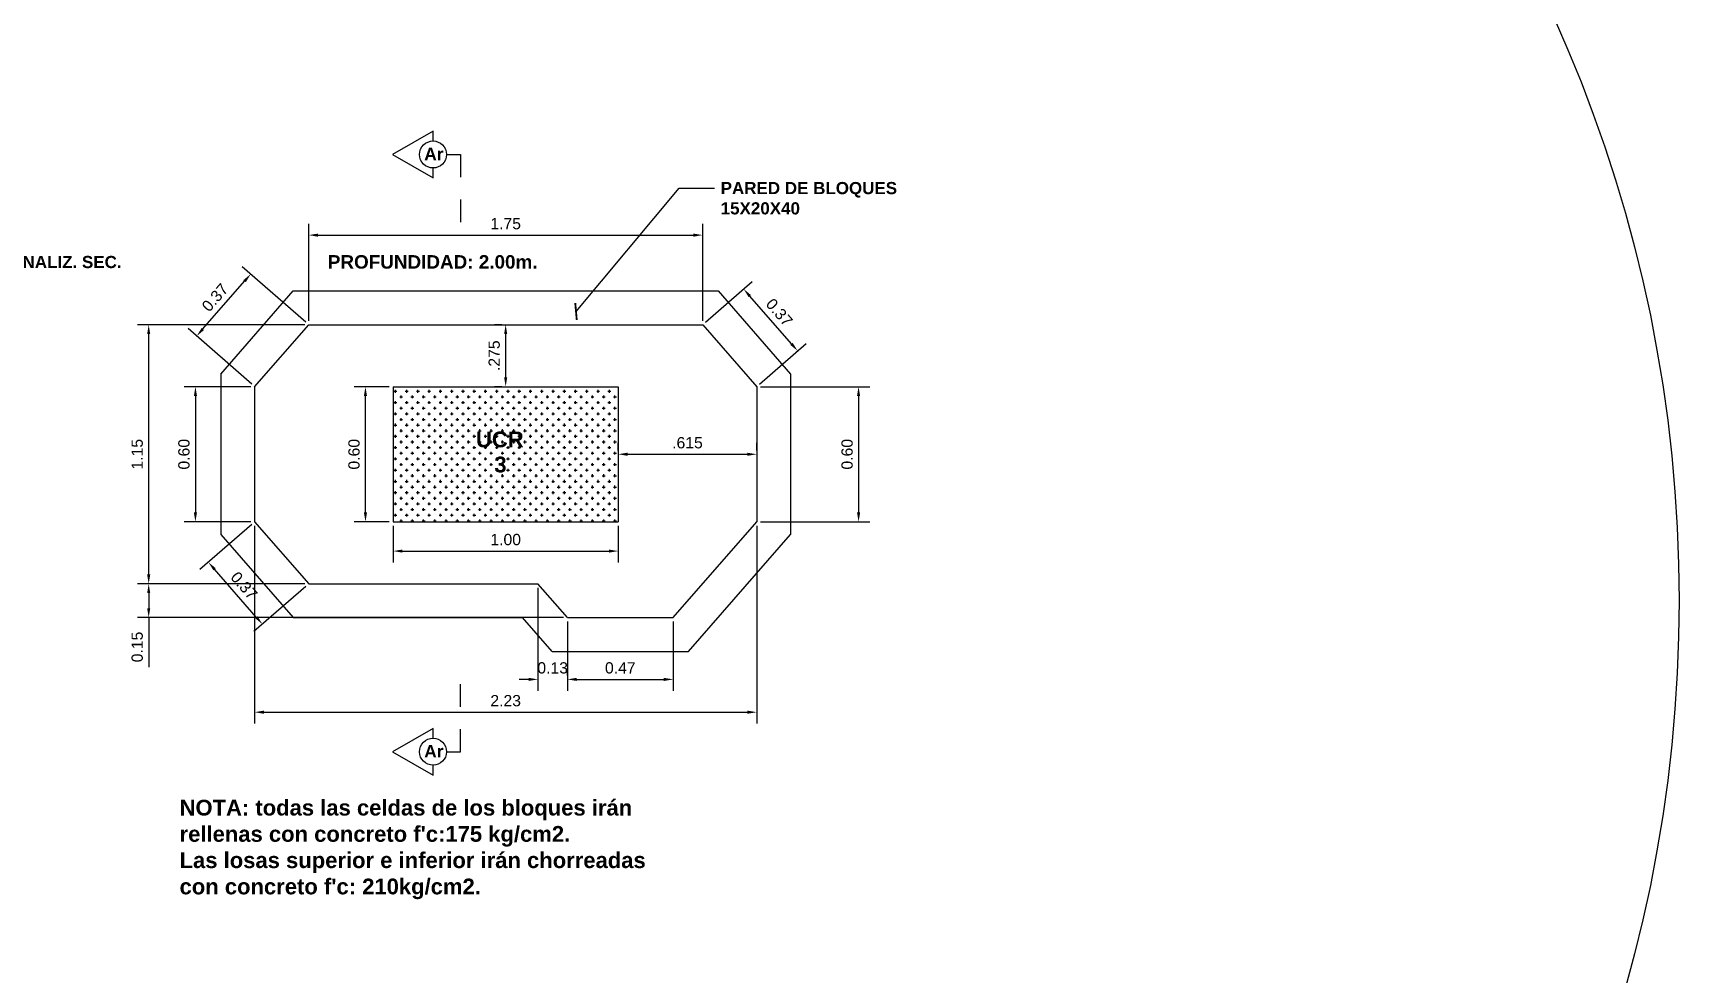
# Model space of a CAD drawing. Extents: x -1592 to 8, y 0 to 418.
# Drawn here: x -1261.88 to -1254.57, y 287.79 to 291.97 of the extents above; entities that cross this region are included whole.
import ezdxf

# ---------------------------------------------------------------- set-up
doc = ezdxf.new("R2010")
doc.units = 0
doc.header["$LTSCALE"] = 0.5
doc.header["$MEASUREMENT"] = 0
doc.linetypes.add('HIDDEN2', pattern=[0.1875, 0.125, -0.0625])
doc.layers.get('0').update_dxf_attribs({"linetype": 'CONTINUOUS'})
doc.layers.get('DEFPOINTS').update_dxf_attribs({"linetype": 'CONTINUOUS'})
for name, color, linetype in [('COTAS', 1, 'CONTINUOUS'), ('fib-optica', 2, 'CONTINUOUS'), ('paredes', 1, 'CONTINUOUS'), ('texturas', 6, 'CONTINUOUS')]:
    doc.layers.add(name, color=color, linetype=linetype)
doc.styles.add('ALR4', font='sanssb__.ttf')
doc.styles.add('SANSSERIF', font='sas_____.pfb')
doc.dimstyles.new('1-25', dxfattribs={"dimscale": 0.278, "dimtxt": 0.18, "dimasz": 0.15, "dimexe": 0.18, "dimexo": 0.0625, "dimgap": 0.09, "dimtad": 1, "dimzin": 0, "dimdsep": 46, "dimtxsty": 'SANSSERIF', "dimcen": 0.09, "dimclrd": 6, "dimclre": 6, "dimclrt": 1, "dimaunit": 1, "dimadec": 1, "dimazin": 0, "dimtfac": 1, "dimtofl": 0, "dimtmove": 0, "dimatfit": 3, "dimfxl": 1, "dimtolj": 1, "dimtzin": 0, "dimarcsym": 0})
doc.dimstyles.new('1-50', dxfattribs={"dimscale": 0.6, "dimtxt": 0.18, "dimasz": 0.18, "dimexe": 0.18, "dimexo": 0.0625, "dimgap": 0.09, "dimtad": 1, "dimzin": 4, "dimdsep": 46, "dimtxsty": 'Standard', "dimblk1": 'ARCHTICK', "dimblk2": 'ARCHTICK', "dimsah": 1, "dimcen": 0.09, "dimdle": 0.18, "dimclrd": 6, "dimclre": 6, "dimclrt": 1, "dimadec": 0, "dimazin": 0, "dimtfac": 1, "dimtofl": 0, "dimtmove": 0, "dimatfit": 3, "dimldrblk": 'ARCHTICK', "dimfxl": 1, "dimtolj": 1, "dimtzin": 4, "dimarcsym": 0})

# ---------------------------------------------------------------- blocks, each defined once
blk = doc.blocks.new('*D39')
at = {"layer": 'COTAS', "color": 6, "lineweight": -2, "transparency": 16777216}
for p, q in [((-1260.2966, 290.3954), (-1260.4521, 290.3954)), ((-1260.402, 289.8371), (-1260.402, 290.3537)), ((-1260.2966, 289.7954), (-1260.4521, 289.7954))]:
    blk.add_line(p, q, dxfattribs=at)
at = {"layer": 'COTAS', "color": 6, "transparency": 16777216}
for points in [[(-1260.409, 290.3537), (-1260.3951, 290.3537), (-1260.402, 290.3954)], [(-1260.409, 289.8371), (-1260.3951, 289.8371), (-1260.402, 289.7954)]]:
    blk.add_solid(points, dxfattribs=at)
at = {"layer": 'DEFPOINTS', "color": 0, "transparency": 16777216}
for p in [(-1260.402, 290.3954), (-1260.2793, 290.3954), (-1260.2793, 289.7954)]:
    blk.add_point(p, dxfattribs=at)
at = {"layer": 'COTAS', "color": 1, "transparency": 16777216, "insert": (-1260.4528, 290.0954), "char_height": 0.05004, "attachment_point": 5, "rotation": 90, "style": 'SANSSERIF'}
blk.add_mtext('\\A1;0.60', dxfattribs=at)
blk = doc.blocks.new('*D41')
at = {"layer": 'COTAS', "color": 6, "lineweight": -2, "transparency": 16777216}
for p, q in [((-1259.2793, 290.1127), (-1259.2793, 290.1454)), ((-1258.6643, 290.1127), (-1258.6643, 290.1454)), ((-1259.2376, 290.0954), (-1258.706, 290.0954))]:
    blk.add_line(p, q, dxfattribs=at)
at = {"layer": 'COTAS', "color": 6, "transparency": 16777216}
for points in [[(-1259.2376, 290.1023), (-1259.2376, 290.0884), (-1259.2793, 290.0954)], [(-1258.706, 290.1023), (-1258.706, 290.0884), (-1258.6643, 290.0954)]]:
    blk.add_solid(points, dxfattribs=at)
at = {"layer": 'DEFPOINTS', "color": 0, "transparency": 16777216}
for p in [(-1259.2793, 290.0954), (-1258.6643, 290.0954), (-1258.6643, 290.0954)]:
    blk.add_point(p, dxfattribs=at)
at = {"layer": 'COTAS', "color": 1, "transparency": 16777216, "insert": (-1258.9718, 290.1462), "char_height": 0.05004, "attachment_point": 5, "style": 'SANSSERIF'}
blk.add_mtext('\\A1;.615', dxfattribs=at)
blk = doc.blocks.new('*D40')
at = {"layer": 'COTAS', "color": 6, "lineweight": -2, "transparency": 16777216}
for p, q in [((-1260.2793, 289.778), (-1260.2793, 289.6155)), ((-1259.2793, 289.778), (-1259.2793, 289.6155)), ((-1260.2376, 289.6656), (-1259.321, 289.6656))]:
    blk.add_line(p, q, dxfattribs=at)
at = {"layer": 'COTAS', "color": 6, "transparency": 16777216}
for points in [[(-1260.2376, 289.6725), (-1260.2376, 289.6586), (-1260.2793, 289.6656)], [(-1259.321, 289.6725), (-1259.321, 289.6586), (-1259.2793, 289.6656)]]:
    blk.add_solid(points, dxfattribs=at)
at = {"layer": 'DEFPOINTS', "color": 0, "transparency": 16777216}
for p in [(-1260.2793, 289.7954), (-1259.2793, 289.7954), (-1259.2793, 289.6656)]:
    blk.add_point(p, dxfattribs=at)
at = {"layer": 'COTAS', "color": 1, "transparency": 16777216, "insert": (-1259.7793, 289.7164), "char_height": 0.05004, "attachment_point": 5, "style": 'SANSSERIF'}
blk.add_mtext('\\A1;1.00', dxfattribs=at)
blk = doc.blocks.new('*D42')
at = {"layer": 'COTAS', "color": 6, "lineweight": -2, "transparency": 16777216}
for p, q in [((-1260.9116, 290.3954), (-1261.2073, 290.3954)), ((-1261.1573, 290.3537), (-1261.1573, 289.8371)), ((-1260.9116, 289.7954), (-1261.2073, 289.7954))]:
    blk.add_line(p, q, dxfattribs=at)
at = {"layer": 'COTAS', "color": 6, "transparency": 16777216}
for points in [[(-1261.1642, 290.3537), (-1261.1503, 290.3537), (-1261.1573, 290.3954)], [(-1261.1642, 289.8371), (-1261.1503, 289.8371), (-1261.1573, 289.7954)]]:
    blk.add_solid(points, dxfattribs=at)
at = {"layer": 'DEFPOINTS', "color": 0, "transparency": 16777216}
for p in [(-1260.8943, 290.3954), (-1261.1573, 289.7954), (-1260.8943, 289.7954)]:
    blk.add_point(p, dxfattribs=at)
at = {"layer": 'COTAS', "color": 1, "transparency": 16777216, "insert": (-1261.2081, 290.0954), "char_height": 0.05004, "attachment_point": 5, "rotation": 90, "style": 'SANSSERIF'}
blk.add_mtext('\\A1;0.60', dxfattribs=at)
blk = doc.blocks.new('*D43')
at = {"layer": 'COTAS', "color": 6, "lineweight": -2, "transparency": 16777216}
for p, q in [((-1258.6469, 290.3954), (-1258.1618, 290.3954)), ((-1258.2119, 290.3537), (-1258.2119, 289.8371)), ((-1258.6469, 289.7954), (-1258.1618, 289.7954))]:
    blk.add_line(p, q, dxfattribs=at)
at = {"layer": 'COTAS', "color": 6, "transparency": 16777216}
for points in [[(-1258.2188, 290.3537), (-1258.2049, 290.3537), (-1258.2119, 290.3954)], [(-1258.2188, 289.8371), (-1258.2049, 289.8371), (-1258.2119, 289.7954)]]:
    blk.add_solid(points, dxfattribs=at)
at = {"layer": 'DEFPOINTS', "color": 0, "transparency": 16777216}
for p in [(-1258.6643, 290.3954), (-1258.6643, 289.7954), (-1258.2119, 289.7954)]:
    blk.add_point(p, dxfattribs=at)
at = {"layer": 'COTAS', "color": 1, "transparency": 16777216, "insert": (-1258.2627, 290.0954), "char_height": 0.05004, "attachment_point": 5, "rotation": 90, "style": 'SANSSERIF'}
blk.add_mtext('\\A1;0.60', dxfattribs=at)
blk = doc.blocks.new('*D44')
at = {"layer": 'COTAS', "color": 6, "lineweight": -2, "transparency": 16777216}
for p, q in [((-1260.8943, 289.778), (-1260.8943, 288.9002)), ((-1258.6643, 289.778), (-1258.6643, 288.9002)), ((-1260.8526, 288.9503), (-1258.706, 288.9503))]:
    blk.add_line(p, q, dxfattribs=at)
at = {"layer": 'COTAS', "color": 6, "transparency": 16777216}
for points in [[(-1260.8526, 288.9572), (-1260.8526, 288.9433), (-1260.8943, 288.9503)], [(-1258.706, 288.9572), (-1258.706, 288.9433), (-1258.6643, 288.9503)]]:
    blk.add_solid(points, dxfattribs=at)
at = {"layer": 'DEFPOINTS', "color": 0, "transparency": 16777216}
for p in [(-1260.8943, 289.7954), (-1258.6643, 289.7954), (-1258.6643, 288.9503)]:
    blk.add_point(p, dxfattribs=at)
at = {"layer": 'COTAS', "color": 1, "transparency": 16777216, "insert": (-1259.7793, 289.0011), "char_height": 0.05004, "attachment_point": 5, "style": 'SANSSERIF'}
blk.add_mtext('\\A1;2.23', dxfattribs=at)
blk = doc.blocks.new('*D45')
at = {"layer": 'COTAS', "color": 6, "lineweight": -2, "transparency": 16777216}
for p, q in [((-1260.6543, 290.6877), (-1260.6543, 291.1182)), ((-1258.9043, 290.6877), (-1258.9043, 291.1182)), ((-1260.6126, 291.0682), (-1258.946, 291.0682))]:
    blk.add_line(p, q, dxfattribs=at)
at = {"layer": 'COTAS', "color": 6, "transparency": 16777216}
for points in [[(-1260.6126, 291.0751), (-1260.6126, 291.0612), (-1260.6543, 291.0682)], [(-1258.946, 291.0751), (-1258.946, 291.0612), (-1258.9043, 291.0682)]]:
    blk.add_solid(points, dxfattribs=at)
at = {"layer": 'DEFPOINTS', "color": 0, "transparency": 16777216}
for p in [(-1258.9043, 291.0682), (-1260.6543, 290.6704), (-1258.9043, 290.6704)]:
    blk.add_point(p, dxfattribs=at)
at = {"layer": 'COTAS', "color": 1, "transparency": 16777216, "insert": (-1259.7793, 291.119), "char_height": 0.05004, "attachment_point": 5, "style": 'SANSSERIF'}
blk.add_mtext('\\A1;1.75', dxfattribs=at)
blk = doc.blocks.new('*D46')
at = {"layer": 'COTAS', "color": 6, "lineweight": -2, "transparency": 16777216}
for p, q in [((-1259.7966, 290.6704), (-1259.8293, 290.6704)), ((-1259.7793, 290.4371), (-1259.7793, 290.6287)), ((-1259.7966, 290.3954), (-1259.8293, 290.3954))]:
    blk.add_line(p, q, dxfattribs=at)
at = {"layer": 'COTAS', "color": 6, "transparency": 16777216}
for points in [[(-1259.7862, 290.6287), (-1259.7723, 290.6287), (-1259.7793, 290.6704)], [(-1259.7862, 290.4371), (-1259.7723, 290.4371), (-1259.7793, 290.3954)]]:
    blk.add_solid(points, dxfattribs=at)
at = {"layer": 'DEFPOINTS', "color": 0, "transparency": 16777216}
for p in [(-1259.7793, 290.6704), (-1259.7793, 290.6704), (-1259.7793, 290.3954)]:
    blk.add_point(p, dxfattribs=at)
at = {"layer": 'COTAS', "color": 1, "transparency": 16777216, "insert": (-1259.8301, 290.5329), "char_height": 0.05004, "attachment_point": 5, "rotation": 90, "style": 'SANSSERIF'}
blk.add_mtext('\\A1;.275', dxfattribs=at)
blk = doc.blocks.new('*D47')
at = {"layer": 'COTAS', "color": 6, "lineweight": -2, "transparency": 16777216}
for p, q in [((-1260.6716, 290.6704), (-1261.4149, 290.6704)), ((-1261.3649, 289.5621), (-1261.3649, 290.6287)), ((-1260.6716, 289.5204), (-1261.4149, 289.5204))]:
    blk.add_line(p, q, dxfattribs=at)
at = {"layer": 'COTAS', "color": 6, "transparency": 16777216}
for points in [[(-1261.3718, 290.6287), (-1261.3579, 290.6287), (-1261.3649, 290.6704)], [(-1261.3718, 289.5621), (-1261.3579, 289.5621), (-1261.3649, 289.5204)]]:
    blk.add_solid(points, dxfattribs=at)
at = {"layer": 'DEFPOINTS', "color": 0, "transparency": 16777216}
for p in [(-1261.3649, 290.6704), (-1260.6543, 290.6704), (-1260.6543, 289.5204)]:
    blk.add_point(p, dxfattribs=at)
at = {"layer": 'COTAS', "color": 1, "transparency": 16777216, "insert": (-1261.4157, 290.0954), "char_height": 0.05004, "attachment_point": 5, "rotation": 90, "style": 'SANSSERIF'}
blk.add_mtext('\\A1;1.15', dxfattribs=at)
blk = doc.blocks.new('*D48')
at = {"layer": 'COTAS', "color": 6, "lineweight": -2, "transparency": 16777216}
for p, q in [((-1260.6716, 289.5204), (-1261.4149, 289.5204)), ((-1261.3649, 289.4787), (-1261.3649, 289.4121)), ((-1259.5226, 289.3704), (-1261.4149, 289.3704)), ((-1261.3649, 289.3704), (-1261.3649, 289.1509))]:
    blk.add_line(p, q, dxfattribs=at)
at = {"layer": 'COTAS', "color": 6, "transparency": 16777216}
for points in [[(-1261.3718, 289.4787), (-1261.3579, 289.4787), (-1261.3649, 289.5204)], [(-1261.3718, 289.4121), (-1261.3579, 289.4121), (-1261.3649, 289.3704)]]:
    blk.add_solid(points, dxfattribs=at)
at = {"layer": 'DEFPOINTS', "color": 0, "transparency": 16777216}
for p in [(-1260.6543, 289.5204), (-1261.3649, 289.3704), (-1259.5052, 289.3704)]:
    blk.add_point(p, dxfattribs=at)
at = {"layer": 'COTAS', "color": 1, "transparency": 16777216, "insert": (-1261.4157, 289.2398), "char_height": 0.05004, "attachment_point": 5, "rotation": 90, "style": 'SANSSERIF'}
blk.add_mtext('\\A1;0.15', dxfattribs=at)
blk = doc.blocks.new('*D49')
at = {"layer": 'COTAS', "color": 6, "lineweight": -2, "transparency": 16777216}
for p, q in [((-1259.5052, 289.353), (-1259.5052, 289.0458)), ((-1259.0352, 289.353), (-1259.0352, 289.0458)), ((-1259.4635, 289.0959), (-1259.0769, 289.0959))]:
    blk.add_line(p, q, dxfattribs=at)
at = {"layer": 'COTAS', "color": 6, "transparency": 16777216}
for points in [[(-1259.4635, 289.1028), (-1259.4635, 289.0889), (-1259.5052, 289.0959)], [(-1259.0769, 289.1028), (-1259.0769, 289.0889), (-1259.0352, 289.0959)]]:
    blk.add_solid(points, dxfattribs=at)
at = {"layer": 'DEFPOINTS', "color": 0, "transparency": 16777216}
for p in [(-1259.5052, 289.3704), (-1259.0352, 289.3704), (-1259.0352, 289.0959)]:
    blk.add_point(p, dxfattribs=at)
at = {"layer": 'COTAS', "color": 1, "transparency": 16777216, "insert": (-1259.2702, 289.1467), "char_height": 0.05004, "attachment_point": 5, "style": 'SANSSERIF'}
blk.add_mtext('\\A1;0.47', dxfattribs=at)
blk = doc.blocks.new('*D50')
at = {"layer": 'COTAS', "color": 6, "lineweight": -2, "transparency": 16777216}
for p, q in [((-1259.6361, 289.503), (-1259.6361, 289.0458)), ((-1259.5052, 289.1133), (-1259.5052, 289.1459)), ((-1259.6778, 289.0959), (-1259.7195, 289.0959)), ((-1259.4635, 289.0959), (-1259.4218, 289.0959))]:
    blk.add_line(p, q, dxfattribs=at)
at = {"layer": 'COTAS', "color": 6, "transparency": 16777216}
for points in [[(-1259.6778, 289.1028), (-1259.6778, 289.0889), (-1259.6361, 289.0959)], [(-1259.4635, 289.1028), (-1259.4635, 289.0889), (-1259.5052, 289.0959)]]:
    blk.add_solid(points, dxfattribs=at)
at = {"layer": 'DEFPOINTS', "color": 0, "transparency": 16777216}
for p in [(-1259.6361, 289.5204), (-1259.6361, 289.0959), (-1259.5052, 289.0959)]:
    blk.add_point(p, dxfattribs=at)
at = {"layer": 'COTAS', "color": 1, "transparency": 16777216, "insert": (-1259.5706, 289.1467), "char_height": 0.05004, "attachment_point": 5, "style": 'SANSSERIF'}
blk.add_mtext('\\A1;0.13', dxfattribs=at)
blk = doc.blocks.new('*D51')
at = {"layer": 'COTAS', "color": 6, "lineweight": -2, "transparency": 16777216}
for p, q in [((-1258.8912, 290.6818), (-1258.6847, 290.862)), ((-1258.5098, 290.5855), (-1258.695, 290.7977)), ((-1258.6512, 290.4068), (-1258.4447, 290.587))]:
    blk.add_line(p, q, dxfattribs=at)
at = {"layer": 'COTAS', "color": 6, "transparency": 16777216}
for points in [[(-1258.6898, 290.8022), (-1258.7002, 290.7931), (-1258.7224, 290.8291)], [(-1258.5046, 290.5901), (-1258.5151, 290.5809), (-1258.4824, 290.5541)]]:
    blk.add_solid(points, dxfattribs=at)
at = {"layer": 'DEFPOINTS', "color": 0, "transparency": 16777216}
for p in [(-1258.7224, 290.8291), (-1258.9043, 290.6704), (-1258.6643, 290.3954)]:
    blk.add_point(p, dxfattribs=at)
at = {"layer": 'COTAS', "color": 1, "transparency": 16777216, "insert": (-1258.5641, 290.725), "char_height": 0.05004, "attachment_point": 5, "rotation": 311.11209, "style": 'SANSSERIF'}
blk.add_mtext('\\A1;0.37', dxfattribs=at)
blk = doc.blocks.new('*D52')
at = {"layer": 'COTAS', "color": 6, "lineweight": -2, "transparency": 16777216}
for p, q in [((-1260.6674, 290.6818), (-1260.9495, 290.928)), ((-1261.1243, 290.6515), (-1260.9392, 290.8637)), ((-1260.9074, 290.4068), (-1261.1895, 290.653))]:
    blk.add_line(p, q, dxfattribs=at)
at = {"layer": 'COTAS', "color": 6, "transparency": 16777216}
for points in [[(-1260.9444, 290.8682), (-1260.9339, 290.8591), (-1260.9117, 290.8951)], [(-1261.1296, 290.6561), (-1261.1191, 290.6469), (-1261.1517, 290.6201)]]:
    blk.add_solid(points, dxfattribs=at)
at = {"layer": 'DEFPOINTS', "color": 0, "transparency": 16777216}
for p in [(-1260.9117, 290.8951), (-1260.6543, 290.6704), (-1260.8943, 290.3954)]:
    blk.add_point(p, dxfattribs=at)
at = {"layer": 'COTAS', "color": 1, "transparency": 16777216, "insert": (-1261.07, 290.791), "char_height": 0.05004, "attachment_point": 5, "rotation": 48.88791, "style": 'SANSSERIF'}
blk.add_mtext('\\A1;0.37', dxfattribs=at)
blk = doc.blocks.new('*D53')
at = {"layer": 'COTAS', "color": 6, "lineweight": -2, "transparency": 16777216}
for p, q in [((-1260.9074, 289.7839), (-1261.1374, 289.5832)), ((-1260.8871, 289.3725), (-1261.0723, 289.5846)), ((-1260.6674, 289.5089), (-1260.8974, 289.3082))]:
    blk.add_line(p, q, dxfattribs=at)
at = {"layer": 'COTAS', "color": 6, "transparency": 16777216}
for points in [[(-1261.0671, 289.5892), (-1261.0775, 289.5801), (-1261.0997, 289.6161)], [(-1260.8819, 289.377), (-1260.8924, 289.3679), (-1260.8597, 289.3411)]]:
    blk.add_solid(points, dxfattribs=at)
at = {"layer": 'DEFPOINTS', "color": 0, "transparency": 16777216}
for p in [(-1260.8943, 289.7954), (-1261.0997, 289.6161), (-1260.6543, 289.5204)]:
    blk.add_point(p, dxfattribs=at)
at = {"layer": 'COTAS', "color": 1, "transparency": 16777216, "insert": (-1260.9414, 289.512), "char_height": 0.05004, "attachment_point": 5, "rotation": 311.11209, "style": 'SANSSERIF'}
blk.add_mtext('\\A1;0.37', dxfattribs=at)
blk = doc.blocks.new('_ARCHTICK')
at = {"color": 0, "linetype": 'ByBlock', "const_width": 0.15}
blk.add_lwpolyline([(-0.5, -0.5), (0.5, 0.5)], dxfattribs=at)

msp = doc.modelspace()

# ---------------------------------------------------------------- hatches: boundary and pattern name
at = {"layer": 'texturas'}
h = msp.add_hatch(dxfattribs=at)
h.set_pattern_fill('CROSS', color=256, scale=0.1, style=0)
h.paths.add_polyline_path([(-1260.2793, 290.3954), (-1260.2793, 289.7954), (-1259.2793, 289.7954), (-1259.2793, 290.3954)])
h.paths.add_polyline_path([(-1259.9295, 290.1058), (-1259.6848, 290.1058), (-1259.6848, 290.2158), (-1259.9295, 290.2158)], flags=24)
h.paths.add_polyline_path([(-1259.9291, 289.9946), (-1259.7597, 289.9946), (-1259.7597, 290.1025), (-1259.9291, 290.1025)], flags=24)

# ---------------------------------------------------------------- linework, layer by layer
at = {"layer": 'COTAS', "color": 2, "linetype": 'HIDDEN2'}
for p, q in [((-1260.0419, 291.4262), (-1259.9806, 291.4262)), ((-1259.9806, 291.4262), (-1259.9806, 291.105)), ((-1259.9806, 288.7746), (-1259.9806, 289.0957)), ((-1260.0419, 288.7746), (-1259.9806, 288.7746))]:
    msp.add_line(p, q, dxfattribs=at)
at = {"layer": 'COTAS', "color": 2}
for points in [[(-1260.1018, 291.4861), (-1260.1018, 291.53), (-1260.2817, 291.4262), (-1260.1018, 291.3223), (-1260.1018, 291.3662)], [(-1260.1018, 288.8345), (-1260.1018, 288.8784), (-1260.2817, 288.7746), (-1260.1018, 288.6707), (-1260.1018, 288.7146)]]:
    msp.add_lwpolyline(points, dxfattribs=at)
for centre in [(-1260.1018, 291.4262), (-1260.1018, 288.7746)]:
    msp.add_circle(centre, 0.0599, dxfattribs=at)
at = {"layer": 'fib-optica', "color": 1}
msp.add_circle((-1260.8467, 289.4467), 6.2791, dxfattribs=at)
at = {"layer": 'paredes', "color": 3}
for p, q in [((-1261.0443, 290.4516), (-1260.7225, 290.8204)), ((-1260.7225, 290.8204), (-1258.8361, 290.8204)), ((-1258.8361, 290.8204), (-1258.5143, 290.4516)), ((-1260.8943, 290.3954), (-1260.6543, 290.6704)), ((-1260.6543, 290.6704), (-1258.9043, 290.6704)), ((-1258.9043, 290.6704), (-1258.6643, 290.3954)), ((-1261.0443, 290.4516), (-1261.0443, 289.7391)), ((-1258.5143, 290.4516), (-1258.5143, 289.7391)), ((-1260.8943, 290.3954), (-1260.8943, 289.7954)), ((-1258.6643, 290.3954), (-1258.6643, 289.7954)), ((-1260.8943, 289.7954), (-1260.6543, 289.5204)), ((-1259.0352, 289.3704), (-1258.6643, 289.7954)), ((-1261.0443, 289.7391), (-1260.7225, 289.3704)), ((-1258.967, 289.2204), (-1258.5143, 289.7391)), ((-1260.6543, 289.5204), (-1259.6361, 289.5204)), ((-1259.5052, 289.3704), (-1259.6361, 289.5204)), ((-1260.7225, 289.3704), (-1259.7043, 289.3704)), ((-1259.5734, 289.2204), (-1259.7043, 289.3704)), ((-1259.5052, 289.3704), (-1259.0352, 289.3704)), ((-1259.5734, 289.2204), (-1258.967, 289.2204))]:
    msp.add_line(p, q, dxfattribs=at)
at = {"layer": 'paredes'}
for p, q in [((-1260.2793, 290.3954), (-1260.2793, 289.7954)), ((-1260.2793, 290.3954), (-1259.2793, 290.3954)), ((-1259.2793, 290.3954), (-1259.2793, 289.7954)), ((-1260.2793, 289.7954), (-1259.2793, 289.7954))]:
    msp.add_line(p, q, dxfattribs=at)

# ---------------------------------------------------------------- texts
at = {"layer": 'COTAS', "color": 2, "style": 'ALR4'}
for p in [(-1260.141, 291.4009), (-1260.141, 288.7493)]:
    msp.add_text('Ar', height=0.055, dxfattribs=at).set_placement(p)
at = {"layer": 'COTAS', "color": 3, "style": 'ALR4'}
for s, height, p in [('PROFUNDIDAD: 2.00m.', 0.06, (-1260.5692, 290.9194)), ('UCR', 0.07, (-1259.9111, 290.1263)), ('   3', 0.07, (-1259.9111, 290.0149))]:
    msp.add_text(s, height=height, dxfattribs=at).set_placement(p)
at = {"layer": 'COTAS', "color": 1, "char_height": 0.054, "attachment_point": 1, "style": 'ALR4'}
for s, insert in [('\\A1;PARED DE BLOQUES\\P15X20X40', (-1258.8245, 291.3041)), ('CANALIZ. SEC.', (-1262.0341, 290.9759))]:
    msp.add_mtext(s, dxfattribs=dict(at, insert=insert))
at = {"layer": 'COTAS', "insert": (-1261.2277, 288.5616), "char_height": 0.07, "width": 2.1308, "attachment_point": 1, "style": 'ALR4'}
msp.add_mtext("NOTA: todas las celdas de los bloques irán  rellenas con concreto f'c:175 kg/cm2. \\PLas losas superior e inferior irán chorreadas con concreto f'c: 210kg/cm2.", dxfattribs=at)

# ---------------------------------------------------------------- dimensions: what is measured, and where the dimension line sits
at = {"layer": 'COTAS'}
for base, p1, p2, picture, middle in [((-1258.9043, 291.0682), (-1260.6543, 290.6704), (-1258.9043, 290.6704), '*D45', (-1259.7793, 291.119)), ((-1258.6643, 288.9503), (-1260.8943, 289.7954), (-1258.6643, 289.7954), '*D44', (-1259.7793, 289.0011)), ((-1259.0352, 289.0959), (-1259.5052, 289.3704), (-1259.0352, 289.3704), '*D49', (-1259.2702, 289.1467))]:
    dim = msp.add_linear_dim(base=base, p1=p1, p2=p2, dimstyle='1-25', dxfattribs=at)
    dim.commit()
    dim.dimension.update_dxf_attribs({"geometry": picture, "text_midpoint": middle})
for p1, p2, distance, picture, middle in [((-1260.8942685597, 290.3953679429), (-1260.6542685597, 290.6703679429), 0.3417479442, '*D52', (-1261.0700459978, 290.7910009798)), ((-1258.6642685597, 290.3953679429), (-1258.9042685597, 290.6703679429), -0.2413726445, '*D51', (-1258.5641163475, 290.7250007827)), ((-1260.6542685597, 289.5203679429), (-1260.8942685597, 289.7953679429), 0.272697576, '*D53', (-1260.9414295273, 289.5119820076))]:
    dim = msp.add_aligned_dim(p1=p1, p2=p2, distance=distance, dimstyle='1-25', dxfattribs=at)
    dim.commit()
    dim.dimension.update_dxf_attribs({"geometry": picture, "text_midpoint": middle})
for base, p1, p2, picture, middle in [((-1261.3649, 290.6704), (-1260.6543, 289.5204), (-1260.6543, 290.6704), '*D47', (-1261.4157, 290.0954)), ((-1261.1573, 289.7954), (-1260.8943, 290.3954), (-1260.8943, 289.7954), '*D42', (-1261.2081, 290.0954)), ((-1258.2119, 289.7954), (-1258.6643, 290.3954), (-1258.6643, 289.7954), '*D43', (-1258.2627, 290.0954)), ((-1261.3649, 289.3704), (-1260.6543, 289.5204), (-1259.5052, 289.3704), '*D48', (-1261.4157, 289.2398))]:
    dim = msp.add_linear_dim(base=base, p1=p1, p2=p2, angle=90, dimstyle='1-25', dxfattribs=at)
    dim.commit()
    dim.dimension.update_dxf_attribs({"geometry": picture, "text_midpoint": middle})
dim = msp.add_linear_dim(base=(-1259.7793, 290.6704), p1=(-1259.7793, 290.3954), p2=(-1259.7793, 290.6704), angle=90, text='.275', dimstyle='1-25', dxfattribs=at)
dim.commit()
dim.dimension.update_dxf_attribs({"geometry": '*D46', "text_midpoint": (-1259.8301, 290.5329)})
at = {"layer": 'COTAS', "color": 3}
dim = msp.add_linear_dim(base=(-1260.402, 290.3954), p1=(-1260.2793, 289.7954), p2=(-1260.2793, 290.3954), angle=90, dimstyle='1-25', dxfattribs=at)
dim.commit()
dim.dimension.update_dxf_attribs({"geometry": '*D39', "text_midpoint": (-1260.4528, 290.0954)})
dim = msp.add_linear_dim(base=(-1258.6643, 290.0954), p1=(-1259.2793, 290.0954), p2=(-1258.6643, 290.0954), text='.615', dimstyle='1-25', dxfattribs=at)
dim.commit()
dim.dimension.update_dxf_attribs({"geometry": '*D41', "text_midpoint": (-1258.9718, 290.1462)})
dim = msp.add_linear_dim(base=(-1259.2793, 289.6656), p1=(-1260.2793, 289.7954), p2=(-1259.2793, 289.7954), dimstyle='1-25', dxfattribs=at)
dim.commit()
dim.dimension.update_dxf_attribs({"geometry": '*D40', "text_midpoint": (-1259.7793, 289.7164)})
at = {"layer": 'COTAS'}
dim = msp.add_linear_dim(base=(-1259.6361, 289.0959), p1=(-1259.5052, 289.0959), p2=(-1259.6361, 289.5204), dimstyle='1-25', dxfattribs=at)
dim.commit()
dim.dimension.update_dxf_attribs({"geometry": '*D50', "text_midpoint": (-1259.5706, 289.0959), "dimtype": 160})

# ---------------------------------------------------------------- leaders
at = {"layer": 'COTAS', "annotation_type": 0, "has_hookline": 1, "hookline_direction": 0}
for points, text_width in [([(-1259.4669, 290.7293), (-1259.0091, 291.2771), (-1258.8515, 291.2771)], 0.7616), ([(-1262.5605, 290.4011), (-1262.1027, 290.9489), (-1262.0611, 290.9489)], 0.5311)]:
    msp.add_leader(points, dimstyle='1-50', override={"dimscale": 0.3, "dimgap": 0.09, "dimtad": 0, "dimtxsty": 'ALR4'}, dxfattribs=dict(at, text_width=text_width))

doc.saveas('drawing.dxf')
